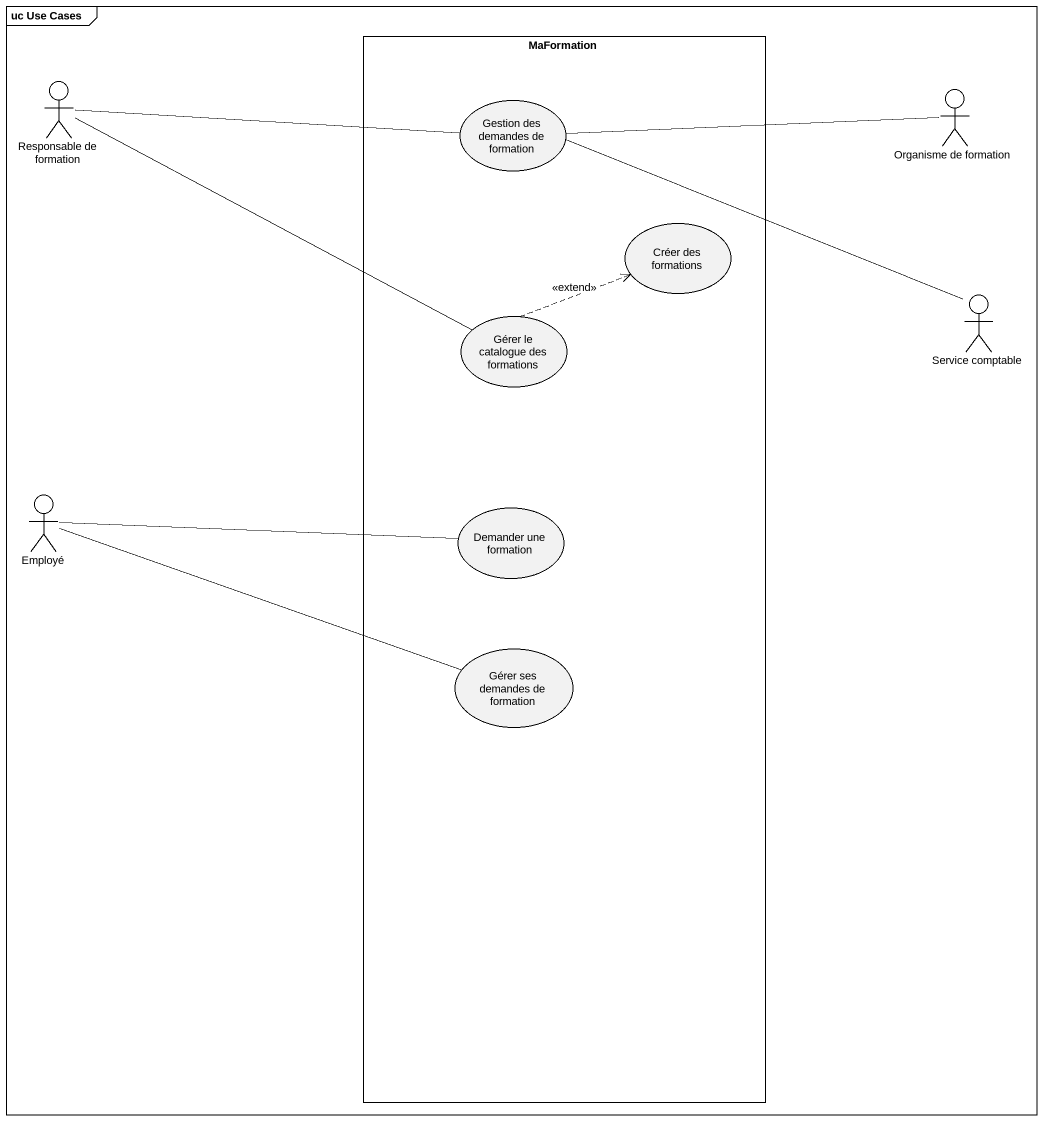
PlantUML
@startuml
mainframe uc Use Cases
rectangle MaFormation {
  usecase "Gestion des demandes de formation" as Gestion_des_demandes_de
  usecase "Créer des formations" as Créer_des_formations
  usecase "Gérer le catalogue des formations" as Gérer_le_catalogue_des
  usecase "Demander une formation" as Demander_une_formation
  usecase "Gérer ses demandes de formation" as Gérer_ses_demandes_de
}
actor "Responsable de formation" as Responsable_de_formation
actor "Organisme de formation" as Organisme_de_formation
actor "Service comptable" as Service_comptable
actor Employé
Responsable_de_formation -right- Gestion_des_demandes_de
Responsable_de_formation -right- Gérer_le_catalogue_des
Organisme_de_formation -left- Gestion_des_demandes_de
Gérer_le_catalogue_des .right.> Créer_des_formations : <<extend>>
Service_comptable -left- Gestion_des_demandes_de
Employé -right- Demander_une_formation
Employé -right- Gérer_ses_demandes_de
@enduml
